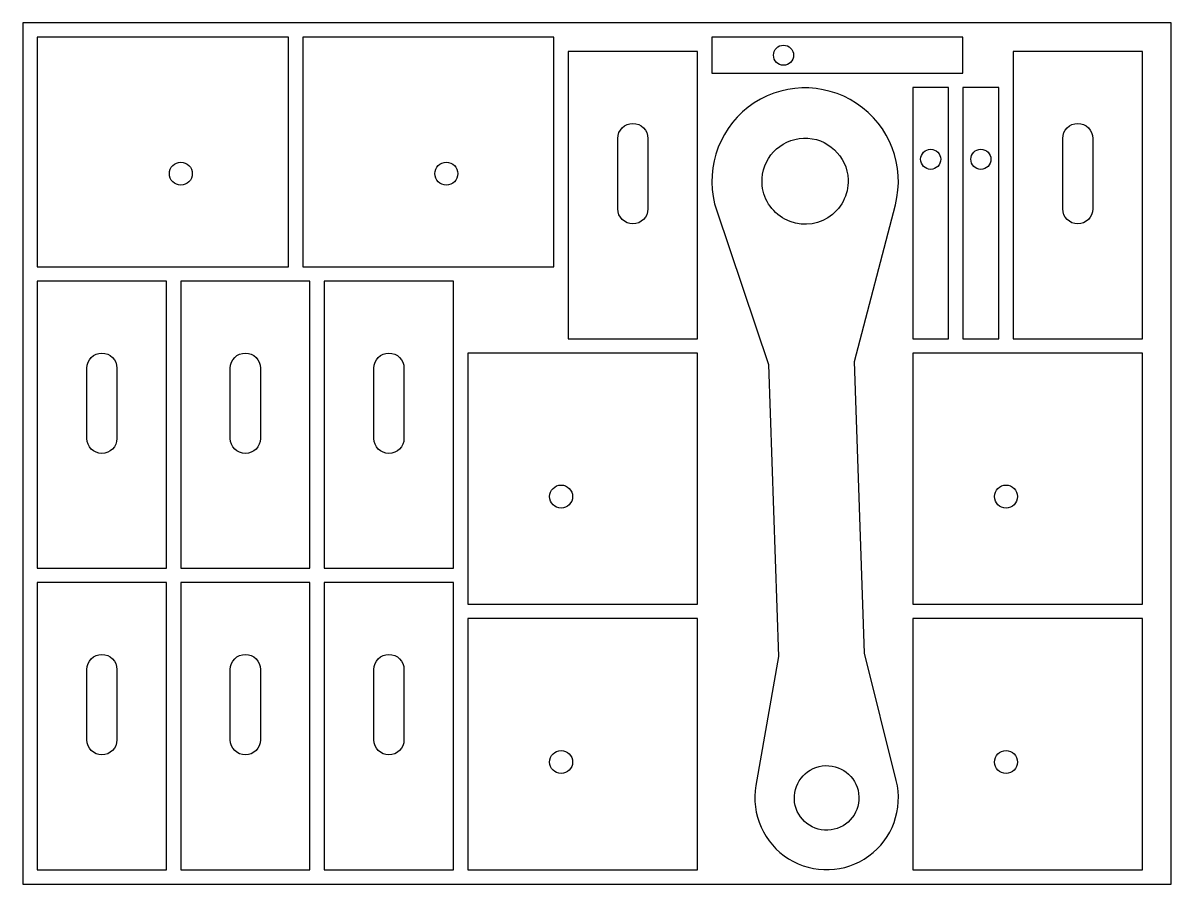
# Model space of a CAD drawing. Header units: metres. Extents: x 0 to 800, y 0 to 600.
import ezdxf

# ---------------------------------------------------------------- set-up
doc = ezdxf.new("R2010")
doc.units = ezdxf.units.M

msp = doc.modelspace()

# ---------------------------------------------------------------- linework, layer by layer
for points in [[(0, 0), (800, 0), (800, 600), (0, 600)], [(10, 430), (185, 430), (185, 590), (10, 590)], [(195, 430), (370, 430), (370, 590), (195, 590)], [(480, 565), (655, 565), (655, 590), (480, 590)], [(470, 380), (470, 580), (380, 580), (380, 380)], [(780.01, 380), (780.01, 580), (690.01, 580), (690.01, 380)], [(620.01, 555), (620.01, 380), (645.01, 380), (645.01, 555)], [(655.01, 555), (655.01, 380), (680.01, 380), (680.01, 555)], [(100, 220), (100, 420), (10, 420), (10, 220)], [(200, 220), (200, 420), (110, 420), (110, 220)], [(300, 220), (300, 420), (210, 420), (210, 220)], [(310, 370), (310, 195), (470, 195), (470, 370)], [(620.01, 370), (620.01, 195), (780.01, 195), (780.01, 370)], [(100, 10), (100, 210), (10, 210), (10, 10)], [(200, 10), (200, 210), (110, 210), (110, 10)], [(300, 10), (300, 210), (210, 210), (210, 10)], [(310, 185), (310, 10), (470, 10), (470, 185)], [(620.01, 185), (620.01, 10), (780.01, 10), (780.01, 185)]]:
    msp.add_lwpolyline(points, close=True)
for points in [[(523, 577.5, -1), (537, 577.5, -1)], [(526.54, 158.66), (510.76, 68.64, 1.233685), (608.53, 72.05), (586.51, 160.76), (579.41, 364.03), (607.9, 473.34, 1.341809), (483.4, 469), (519.44, 361.94)], [(414.5, 519.5, -1), (435.5, 519.5), (435.5, 470.5, -1), (414.5, 470.5)], [(724.51, 519.5, -1), (745.51, 519.5), (745.51, 470.5, -1), (724.51, 470.5)], [(574.98, 490.79, -1), (515.02, 488.69, -1)], [(632.51, 512, -1), (632.51, 498, -1)], [(667.51, 512, -1), (667.51, 498, -1)], [(102, 495, -1), (118, 495, -1)], [(287, 495, -1), (303, 495, -1)], [(44.5, 359.5, -1), (65.5, 359.5), (65.5, 310.5, -1), (44.5, 310.5)], [(144.5, 359.5, -1), (165.5, 359.5), (165.5, 310.5, -1), (144.5, 310.5)], [(244.5, 359.5, -1), (265.5, 359.5), (265.5, 310.5, -1), (244.5, 310.5)], [(375, 278, -1), (375, 262, -1)], [(685.01, 278, -1), (685.01, 262, -1)], [(44.5, 149.5, -1), (65.5, 149.5), (65.5, 100.5, -1), (44.5, 100.5)], [(144.5, 149.5, -1), (165.5, 149.5), (165.5, 100.5, -1), (144.5, 100.5)], [(244.5, 149.5, -1), (265.5, 149.5), (265.5, 100.5, -1), (244.5, 100.5)], [(375, 93, -1), (375, 77, -1)], [(685.01, 93, -1), (685.01, 77, -1)], [(582.49, 60.79, -1), (537.52, 59.21, -1)]]:
    msp.add_lwpolyline(points, format="xyb", close=True)

doc.saveas('drawing.dxf')
